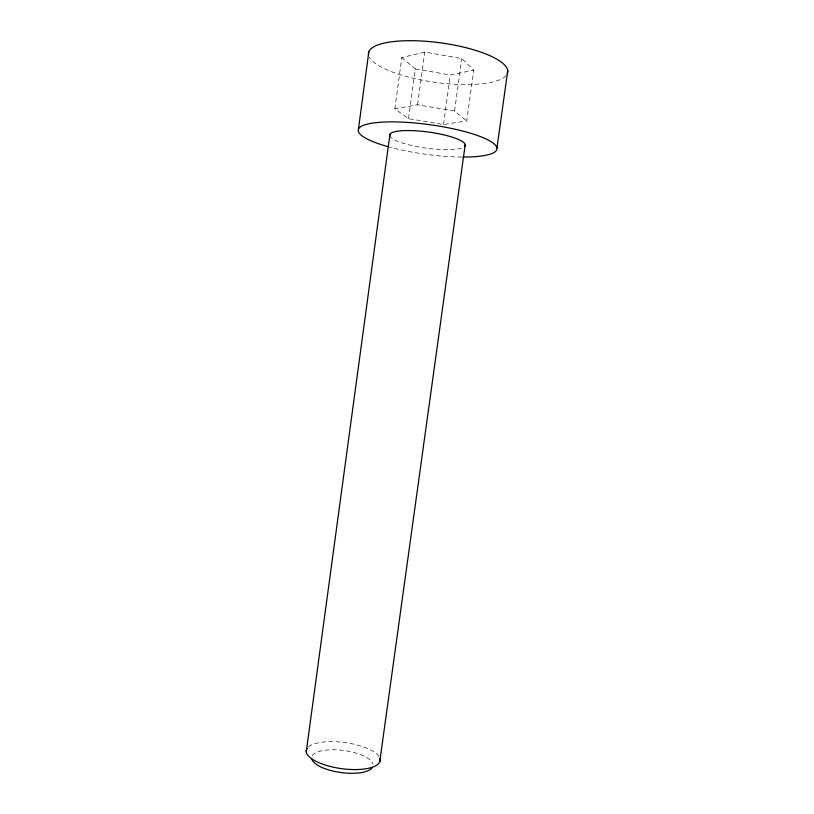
<?xml version="1.0" encoding="UTF-8"?>
<svg xmlns="http://www.w3.org/2000/svg" width="814" height="814" viewBox="0 0 814 814"><rect width="100%" height="100%" fill="white"/><g stroke="black" fill="none" stroke-linecap="round" stroke-linejoin="round"><path stroke-width="0.61" stroke-dasharray="4.07 3.05" d="M394.841 108.893L401.79 57.591L424.766 52.065L461.792 58.557L473.768 70.126L466.737 120.96L443.508 124.511L408.547 118.671L394.841 108.893L417.572 104.782L454.558 111.03L466.737 120.96M408.547 118.671L415.323 68.936L401.79 57.591M417.572 104.782L424.766 52.065M443.508 124.511L450.315 74.99L473.768 70.126M454.558 111.03L461.792 58.557M415.323 68.936L450.315 74.99M505.952 75.722A70.258 19.933 7.8 0 1 435.643 82.397A70.258 19.933 7.8 0 1 369.322 57.143M461.538 148.148A38.156 8.12 7.8 0 1 423.26 147.721A38.156 8.12 7.8 0 1 390.628 137.149M308.414 746.937A37.261 13.146 7.8 0 1 346.296 742.765A37.261 13.146 7.8 0 1 379.558 757.61M461.762 157.051A70.055 14.937 7.8 0 1 388.115 146.703M312.322 755.606A30.983 11.101 7.8 0 1 343.986 750.539A30.983 11.101 7.8 0 1 372.934 763.98"/><path stroke-width="1.22" d="M358.445 129.039L368.813 51.852M306.257 751.78L389.947 134.229M379.731 761.935L465.221 144.485M496.957 147.904L507.743 70.737M379.914 758.506A37.261 13.146 7.8 0 1 341.269 768.609A37.261 13.146 7.8 0 1 307.082 748.432M372.202 767.775A30.983 11.101 7.8 0 1 340.761 772.517A30.983 11.101 7.8 0 1 311.925 759.442M368.549 54.976A70.258 19.933 7.8 0 1 440.567 42.837A70.258 19.933 7.8 0 1 507.224 73.83M388.115 146.703A70.055 14.937 7.8 0 1 376.719 122.568A70.055 14.937 7.8 0 1 481.664 137.088A70.055 14.937 7.8 0 1 462.912 157.051M390.038 136.376A38.156 8.12 7.8 0 1 428.459 132.061A38.156 8.12 7.8 0 1 464.621 146.54"/></g></svg>
